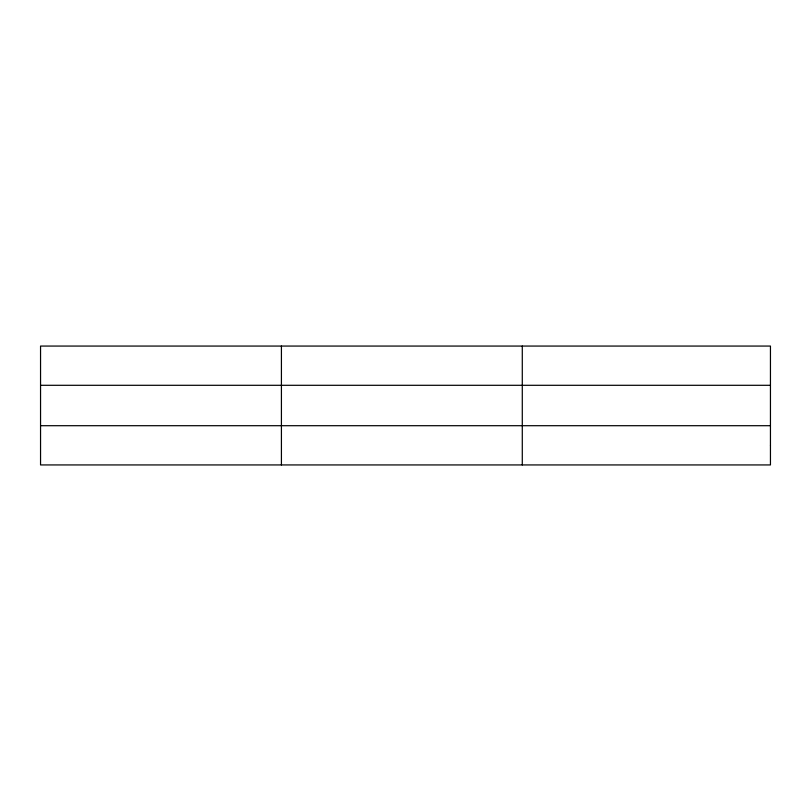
<?xml version="1.0" encoding="UTF-8"?>
<svg xmlns="http://www.w3.org/2000/svg" width="811" height="811" viewBox="0 0 811 811"><rect width="100%" height="100%" fill="white"/><g stroke="black" fill="none" stroke-linecap="round" stroke-linejoin="round"><path stroke-width="1.22" d="M281.417 346.064L281.417 464.936M522.284 346.064L522.284 464.936M40.55 385.296L770.45 385.296M40.55 425.704L770.45 425.704M770.45 445.32L770.45 464.936L40.55 464.936L40.55 346.064L770.45 346.064L770.45 445.32"/></g></svg>
